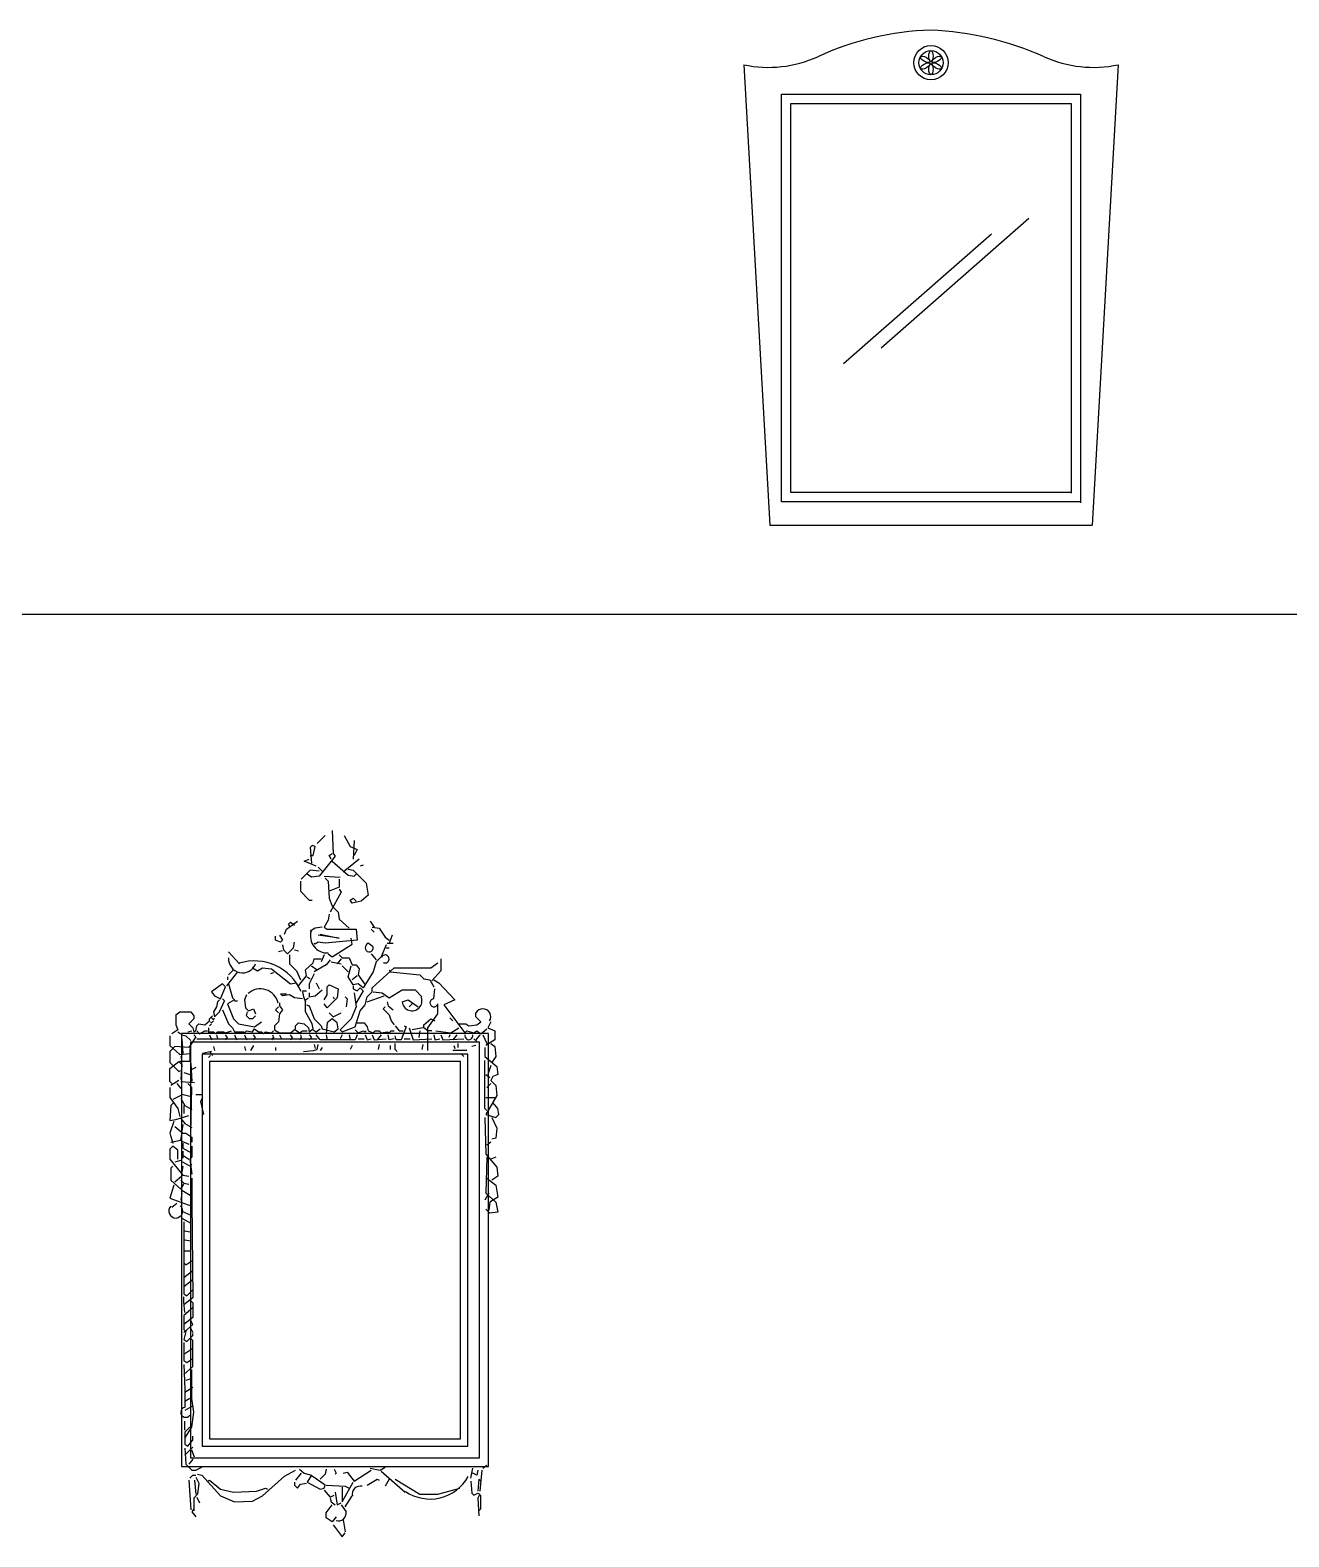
# Model space of a CAD drawing. Header units: inches. Extents: x 10 to 52.5, y 12.6 to 37.4.
# Drawn here: x 22.956 to 25.646, y 31.274 to 34.497 of the extents above; entities that cross this region are included whole.
import ezdxf

# ---------------------------------------------------------------- set-up
doc = ezdxf.new("R2010")
doc.units = ezdxf.units.IN
doc.header["$MEASUREMENT"] = 0
doc.layers.add('02', color=2, linetype='Continuous')
doc.layers.add('1', color=1, linetype='Continuous')

msp = doc.modelspace()

# ---------------------------------------------------------------- linework, layer by layer
at = {"layer": '02'}
for p, q in [((24.481, 34.4227), (24.5363, 33.4377)), ((25.281, 34.4227), (25.2258, 33.4377)), ((24.7744, 33.8171), (25.0904, 34.0947)), ((24.6943, 33.7835), (25.0103, 34.0611)), ((24.5363, 33.4377), (25.2258, 33.4377)), ((23.5864, 32.7745), (23.5693, 32.7575)), ((23.6013, 32.7852), (23.6034, 32.7362)), ((23.6269, 32.7745), (23.6397, 32.7511)), ((23.5587, 32.7532), (23.5544, 32.749)), ((23.5544, 32.749), (23.5566, 32.7149)), ((23.5651, 32.7511), (23.5587, 32.7532)), ((23.5608, 32.7319), (23.5651, 32.7511)), ((23.6397, 32.7511), (23.6546, 32.7447)), ((23.6482, 32.7639), (23.6461, 32.7234)), ((23.6546, 32.7447), (23.6482, 32.7319)), ((23.5416, 32.7191), (23.5523, 32.7234)), ((23.5672, 32.7085), (23.5416, 32.7191)), ((23.5544, 32.7319), (23.5608, 32.7319)), ((23.5715, 32.7064), (23.5821, 32.6957)), ((23.6077, 32.7298), (23.5736, 32.6872)), ((23.5949, 32.7319), (23.6013, 32.7362)), ((23.5992, 32.7234), (23.5949, 32.7319)), ((23.6013, 32.7191), (23.6354, 32.6893)), ((23.6034, 32.7362), (23.6077, 32.7298)), ((23.6588, 32.7234), (23.6247, 32.6957)), ((23.6674, 32.7106), (23.661, 32.7085)), ((23.5331, 32.6765), (23.5331, 32.6552)), ((23.5544, 32.7), (23.5352, 32.6808)), ((23.5566, 32.6851), (23.548, 32.6914)), ((23.5736, 32.6978), (23.5544, 32.7)), ((23.5736, 32.6872), (23.5566, 32.6851)), ((23.5843, 32.6872), (23.6184, 32.6851)), ((23.5864, 32.6829), (23.5928, 32.6765)), ((23.5928, 32.6765), (23.5949, 32.6403)), ((23.6162, 32.6808), (23.6162, 32.6637)), ((23.6354, 32.7021), (23.6461, 32.7)), ((23.6354, 32.6893), (23.6482, 32.6872)), ((23.6461, 32.7), (23.6738, 32.6723)), ((23.6482, 32.6872), (23.6524, 32.6914)), ((23.5331, 32.6552), (23.5523, 32.636)), ((23.6162, 32.6637), (23.5949, 32.6552)), ((23.6205, 32.6531), (23.597, 32.6105)), ((23.6162, 32.6595), (23.6205, 32.6531)), ((23.678, 32.6467), (23.6631, 32.6339)), ((23.6738, 32.6723), (23.678, 32.6467)), ((23.5523, 32.636), (23.5587, 32.636)), ((23.5949, 32.6403), (23.6013, 32.6233)), ((23.6013, 32.6233), (23.6141, 32.6105)), ((23.6141, 32.6105), (23.6162, 32.5956)), ((23.6397, 32.636), (23.6461, 32.6403)), ((23.6439, 32.6296), (23.6397, 32.636)), ((23.6631, 32.6339), (23.6439, 32.6296)), ((23.6461, 32.6403), (23.6524, 32.6339)), ((23.5033, 32.5742), (23.5267, 32.5913)), ((23.5075, 32.5849), (23.5118, 32.5892)), ((23.5118, 32.5785), (23.5075, 32.5849)), ((23.5118, 32.5892), (23.5203, 32.5828)), ((23.58, 32.5785), (23.5651, 32.5764)), ((23.5928, 32.5934), (23.5843, 32.5785)), ((23.5843, 32.5785), (23.5907, 32.5742)), ((23.5949, 32.6062), (23.5928, 32.5934)), ((23.6162, 32.5956), (23.6375, 32.5764)), ((23.6823, 32.5913), (23.6908, 32.5785)), ((23.6865, 32.5785), (23.7015, 32.5764)), ((23.4798, 32.5508), (23.4798, 32.5593)), ((23.4905, 32.5465), (23.4798, 32.5508)), ((23.4884, 32.5615), (23.4948, 32.5508)), ((23.4948, 32.5508), (23.4905, 32.5465)), ((23.499, 32.5636), (23.5033, 32.5742)), ((23.5182, 32.5338), (23.5203, 32.5465)), ((23.5651, 32.5764), (23.5544, 32.57)), ((23.5715, 32.5465), (23.5651, 32.5423)), ((23.6162, 32.5551), (23.5715, 32.5615)), ((23.5864, 32.5444), (23.5715, 32.5465)), ((23.5757, 32.5636), (23.6162, 32.5551)), ((23.6546, 32.5508), (23.5864, 32.5444)), ((23.5907, 32.5742), (23.6524, 32.5742)), ((23.6439, 32.5423), (23.6418, 32.5551)), ((23.6524, 32.5742), (23.6546, 32.5508)), ((23.6844, 32.5742), (23.6908, 32.5679)), ((23.7015, 32.5764), (23.7142, 32.5572)), ((23.7142, 32.5572), (23.7228, 32.5508)), ((23.7292, 32.5615), (23.7228, 32.5444)), ((23.3797, 32.5252), (23.4031, 32.4997)), ((23.4948, 32.5274), (23.4862, 32.5252)), ((23.4948, 32.5402), (23.4969, 32.5295)), ((23.4969, 32.5295), (23.5054, 32.521)), ((23.5054, 32.521), (23.5182, 32.5338)), ((23.5097, 32.5188), (23.5097, 32.4997)), ((23.5203, 32.5295), (23.5289, 32.5274)), ((23.5651, 32.5423), (23.5629, 32.5444)), ((23.5843, 32.5188), (23.5779, 32.5039)), ((23.5928, 32.521), (23.6013, 32.5146)), ((23.6013, 32.5146), (23.6439, 32.5423)), ((23.6162, 32.5188), (23.6226, 32.5125)), ((23.678, 32.5444), (23.6738, 32.5402)), ((23.6865, 32.538), (23.678, 32.5444)), ((23.6844, 32.521), (23.6951, 32.5082)), ((23.7057, 32.5146), (23.6951, 32.5039)), ((23.7164, 32.5402), (23.7057, 32.5146)), ((23.7164, 32.5338), (23.7228, 32.5338)), ((23.7185, 32.5444), (23.7313, 32.5444)), ((23.3989, 32.4826), (23.3754, 32.4528)), ((23.3903, 32.4869), (23.3797, 32.4762)), ((23.433, 32.4933), (23.4308, 32.4911)), ((23.4308, 32.4911), (23.4415, 32.4847)), ((23.4415, 32.4847), (23.4521, 32.4911)), ((23.4521, 32.4911), (23.4713, 32.489)), ((23.4713, 32.489), (23.5118, 32.457)), ((23.5097, 32.4997), (23.5246, 32.4847)), ((23.5246, 32.4847), (23.5331, 32.4656)), ((23.5438, 32.4869), (23.5608, 32.5018)), ((23.5459, 32.4741), (23.5438, 32.4869)), ((23.5566, 32.4954), (23.5693, 32.4869)), ((23.5608, 32.5018), (23.5629, 32.5103)), ((23.5629, 32.5103), (23.5779, 32.5103)), ((23.5885, 32.4975), (23.5629, 32.4826)), ((23.597, 32.5082), (23.5885, 32.4975)), ((23.5992, 32.5039), (23.6205, 32.4997)), ((23.6205, 32.5103), (23.612, 32.4997)), ((23.6226, 32.5125), (23.6375, 32.5125)), ((23.6226, 32.4954), (23.6354, 32.4826)), ((23.6354, 32.472), (23.6418, 32.4954)), ((23.6375, 32.5125), (23.6439, 32.4975)), ((23.6439, 32.4975), (23.6524, 32.4975)), ((23.6524, 32.4975), (23.6588, 32.489)), ((23.6588, 32.489), (23.6567, 32.4762)), ((23.6887, 32.4826), (23.6674, 32.4485)), ((23.6865, 32.4485), (23.7334, 32.4911)), ((23.6951, 32.5039), (23.6887, 32.4826)), ((23.7228, 32.4869), (23.7249, 32.4826)), ((23.7249, 32.4826), (23.7888, 32.4762)), ((23.7334, 32.4911), (23.8123, 32.4911)), ((23.8123, 32.4911), (23.8272, 32.5018)), ((23.8336, 32.4847), (23.8144, 32.4634)), ((23.8336, 32.5103), (23.8336, 32.4847)), ((23.3669, 32.457), (23.3435, 32.44)), ((23.3626, 32.4251), (23.3733, 32.4507)), ((23.3733, 32.4507), (23.3669, 32.457)), ((23.3776, 32.472), (23.3776, 32.4656)), ((23.3797, 32.457), (23.3882, 32.4272)), ((23.4756, 32.4805), (23.4692, 32.4784)), ((23.5118, 32.457), (23.5246, 32.4592)), ((23.5289, 32.4528), (23.5459, 32.4741)), ((23.548, 32.472), (23.5544, 32.4677)), ((23.5629, 32.4784), (23.5523, 32.457)), ((23.5523, 32.457), (23.5523, 32.4464)), ((23.5672, 32.4592), (23.5736, 32.4464)), ((23.5907, 32.4507), (23.5949, 32.4549)), ((23.5907, 32.4336), (23.5907, 32.4507)), ((23.5949, 32.4549), (23.6141, 32.4464)), ((23.6461, 32.4549), (23.6354, 32.472)), ((23.6546, 32.4741), (23.6439, 32.4656)), ((23.6567, 32.457), (23.6461, 32.4549)), ((23.6461, 32.4528), (23.6461, 32.4464)), ((23.6546, 32.4421), (23.661, 32.4485)), ((23.6567, 32.4762), (23.6716, 32.4549)), ((23.6674, 32.4485), (23.6567, 32.457)), ((23.661, 32.4485), (23.6674, 32.4421)), ((23.6865, 32.44), (23.6865, 32.4485)), ((23.7888, 32.4762), (23.7973, 32.4677)), ((23.7973, 32.4677), (23.8101, 32.4656)), ((23.8101, 32.4656), (23.8187, 32.4507)), ((23.8187, 32.4656), (23.8293, 32.4592)), ((23.8293, 32.4592), (23.8634, 32.423)), ((23.3435, 32.44), (23.3499, 32.4315)), ((23.3499, 32.4315), (23.3626, 32.4251)), ((23.3563, 32.4187), (23.3541, 32.408)), ((23.3563, 32.4187), (23.3605, 32.423)), ((23.3605, 32.3974), (23.3712, 32.4208)), ((23.3712, 32.4208), (23.3669, 32.4251)), ((23.3733, 32.4208), (23.3733, 32.4208)), ((23.3925, 32.423), (23.3776, 32.4144)), ((23.3882, 32.4272), (23.3925, 32.423)), ((23.3925, 32.4208), (23.3989, 32.4208)), ((23.418, 32.4336), (23.4138, 32.423)), ((23.4138, 32.423), (23.4159, 32.4059)), ((23.4884, 32.4166), (23.4884, 32.4102)), ((23.4905, 32.4357), (23.5033, 32.4357)), ((23.4948, 32.4315), (23.4905, 32.4357)), ((23.5097, 32.4336), (23.4948, 32.4315)), ((23.5203, 32.4272), (23.5097, 32.4336)), ((23.5374, 32.4251), (23.5203, 32.4272)), ((23.5374, 32.4421), (23.5459, 32.4421)), ((23.5374, 32.44), (23.5395, 32.4293)), ((23.5395, 32.4293), (23.5438, 32.4187)), ((23.5438, 32.423), (23.5502, 32.4272)), ((23.5438, 32.3974), (23.5438, 32.4187)), ((23.5523, 32.4379), (23.5523, 32.4293)), ((23.5523, 32.4293), (23.5651, 32.4315)), ((23.5651, 32.4315), (23.58, 32.4443)), ((23.5843, 32.423), (23.5907, 32.4336)), ((23.612, 32.4272), (23.5907, 32.4059)), ((23.6034, 32.4293), (23.6056, 32.4251)), ((23.6098, 32.423), (23.6098, 32.423)), ((23.6141, 32.4464), (23.612, 32.4272)), ((23.6269, 32.4336), (23.6269, 32.4336)), ((23.629, 32.4293), (23.6333, 32.4251)), ((23.6333, 32.4251), (23.6311, 32.408)), ((23.6461, 32.4464), (23.6546, 32.4421)), ((23.6482, 32.4379), (23.6524, 32.408)), ((23.6674, 32.4421), (23.6524, 32.4166)), ((23.6716, 32.4123), (23.6759, 32.4293)), ((23.6759, 32.4293), (23.6865, 32.44)), ((23.6759, 32.4187), (23.7121, 32.4315)), ((23.6887, 32.44), (23.7079, 32.4379)), ((23.7079, 32.4379), (23.7228, 32.4272)), ((23.7185, 32.4187), (23.7185, 32.4187)), ((23.7185, 32.4187), (23.7206, 32.4102)), ((23.7228, 32.4272), (23.7505, 32.4443)), ((23.7228, 32.4251), (23.7228, 32.4251)), ((23.7505, 32.4443), (23.7782, 32.4443)), ((23.7505, 32.4187), (23.7633, 32.423)), ((23.7633, 32.423), (23.7846, 32.408)), ((23.7782, 32.4443), (23.7931, 32.4293)), ((23.8187, 32.4251), (23.8208, 32.4464)), ((23.8634, 32.423), (23.84, 32.4123)), ((23.2668, 32.391), (23.2753, 32.3974)), ((23.2668, 32.391), (23.2668, 32.3697)), ((23.2753, 32.3974), (23.2987, 32.3974)), ((23.2987, 32.3974), (23.3051, 32.3889)), ((23.3051, 32.3889), (23.3051, 32.3825)), ((23.3392, 32.3825), (23.3456, 32.3889)), ((23.3435, 32.3846), (23.3477, 32.3803)), ((23.3541, 32.408), (23.3477, 32.3974)), ((23.3477, 32.3974), (23.3499, 32.3867)), ((23.3477, 32.3803), (23.3499, 32.3846)), ((23.3499, 32.3867), (23.3605, 32.3974)), ((23.3669, 32.4016), (23.3797, 32.3718)), ((23.3776, 32.4144), (23.3903, 32.3825)), ((23.4159, 32.4059), (23.4223, 32.3995)), ((23.418, 32.3889), (23.4202, 32.3974)), ((23.4244, 32.3825), (23.418, 32.3889)), ((23.4223, 32.3995), (23.433, 32.4038)), ((23.4372, 32.3889), (23.4308, 32.3825)), ((23.433, 32.4038), (23.4372, 32.3931)), ((23.4798, 32.4016), (23.4862, 32.408)), ((23.4798, 32.4016), (23.4862, 32.3953)), ((23.4884, 32.3931), (23.4862, 32.3761)), ((23.4884, 32.4102), (23.4948, 32.4016)), ((23.4948, 32.4016), (23.4884, 32.3931)), ((23.5587, 32.3718), (23.5438, 32.3974)), ((23.5459, 32.4123), (23.5523, 32.4102)), ((23.5523, 32.4102), (23.5629, 32.3825)), ((23.5907, 32.4059), (23.5843, 32.4144)), ((23.5949, 32.3953), (23.6034, 32.3867)), ((23.6034, 32.3867), (23.6205, 32.3953)), ((23.6226, 32.3995), (23.6226, 32.3995)), ((23.6247, 32.4038), (23.6247, 32.4038)), ((23.6524, 32.408), (23.6418, 32.3825)), ((23.6503, 32.3654), (23.661, 32.3995)), ((23.661, 32.3995), (23.6716, 32.4123)), ((23.71, 32.4038), (23.7142, 32.408)), ((23.71, 32.4038), (23.7228, 32.391)), ((23.7164, 32.4123), (23.7164, 32.4123)), ((23.7185, 32.3974), (23.7185, 32.3974)), ((23.7206, 32.4102), (23.7313, 32.4016)), ((23.7228, 32.3995), (23.7228, 32.3995)), ((23.7228, 32.391), (23.727, 32.3782)), ((23.7718, 32.4144), (23.7654, 32.408)), ((23.8059, 32.3633), (23.8272, 32.3931)), ((23.8272, 32.3931), (23.8272, 32.4144)), ((23.84, 32.4123), (23.8847, 32.3526)), ((23.8528, 32.3846), (23.8591, 32.3782)), ((23.9082, 32.3867), (23.9082, 32.3953)), ((23.9188, 32.3761), (23.9082, 32.3867)), ((23.271, 32.359), (23.2582, 32.3505)), ((23.2668, 32.3697), (23.271, 32.359)), ((23.271, 32.3548), (23.2774, 32.3505)), ((23.2881, 32.3526), (23.2881, 32.3526)), ((23.2923, 32.3548), (23.3009, 32.3569)), ((23.3051, 32.3825), (23.2945, 32.3718)), ((23.2945, 32.3718), (23.303, 32.3633)), ((23.3009, 32.3761), (23.3009, 32.3761)), ((23.303, 32.3633), (23.3051, 32.3548)), ((23.3051, 32.3548), (23.3094, 32.3569)), ((23.3051, 32.3526), (23.3051, 32.3526)), ((23.3094, 32.3569), (23.3115, 32.3675)), ((23.3115, 32.3675), (23.3158, 32.3718)), ((23.3115, 32.3569), (23.3179, 32.3505)), ((23.3158, 32.3718), (23.3286, 32.3697)), ((23.3179, 32.3505), (23.3286, 32.3569)), ((23.3286, 32.3697), (23.3392, 32.3782)), ((23.3286, 32.3569), (23.3349, 32.3569)), ((23.3371, 32.3633), (23.3371, 32.3505)), ((23.3392, 32.3782), (23.3392, 32.3825)), ((23.3392, 32.3675), (23.3435, 32.3718)), ((23.3392, 32.3548), (23.3477, 32.3548)), ((23.3413, 32.3761), (23.3435, 32.3739)), ((23.3435, 32.3739), (23.3477, 32.3782)), ((23.3477, 32.3548), (23.352, 32.3505)), ((23.352, 32.3505), (23.3563, 32.3548)), ((23.3563, 32.3548), (23.369, 32.3548)), ((23.369, 32.3548), (23.3733, 32.3526)), ((23.3733, 32.3526), (23.3861, 32.3569)), ((23.3797, 32.3718), (23.3882, 32.3633)), ((23.3882, 32.3633), (23.3925, 32.3548)), ((23.3903, 32.3825), (23.401, 32.3718)), ((23.3925, 32.3548), (23.4117, 32.3548)), ((23.3925, 32.3526), (23.3925, 32.3526)), ((23.401, 32.3718), (23.4351, 32.3654)), ((23.4117, 32.3548), (23.4138, 32.3526)), ((23.4138, 32.3526), (23.418, 32.3569)), ((23.418, 32.3569), (23.4308, 32.3548)), ((23.4308, 32.3825), (23.4244, 32.3825)), ((23.4308, 32.3548), (23.4351, 32.3612)), ((23.433, 32.3526), (23.433, 32.3526)), ((23.4351, 32.3654), (23.45, 32.3761)), ((23.4351, 32.3612), (23.4436, 32.3548)), ((23.4436, 32.3548), (23.45, 32.3548)), ((23.45, 32.3548), (23.4543, 32.3505)), ((23.4543, 32.3505), (23.4585, 32.3548)), ((23.4585, 32.3548), (23.4713, 32.3526)), ((23.4713, 32.3526), (23.4756, 32.3569)), ((23.4862, 32.3761), (23.4777, 32.3675)), ((23.4777, 32.3675), (23.4777, 32.359)), ((23.4777, 32.359), (23.4884, 32.3526)), ((23.4884, 32.3526), (23.5118, 32.3526)), ((23.5118, 32.3526), (23.5225, 32.3612)), ((23.5225, 32.3675), (23.5289, 32.3739)), ((23.5225, 32.3612), (23.5225, 32.3675)), ((23.5225, 32.359), (23.531, 32.3526)), ((23.5289, 32.3739), (23.5416, 32.3718)), ((23.531, 32.3526), (23.5374, 32.3569)), ((23.5374, 32.3569), (23.548, 32.3569)), ((23.5416, 32.3718), (23.5502, 32.3633)), ((23.5502, 32.3633), (23.5523, 32.3548)), ((23.5523, 32.3548), (23.5608, 32.3612)), ((23.5523, 32.3526), (23.5523, 32.3526)), ((23.5608, 32.3612), (23.5587, 32.3718)), ((23.5608, 32.359), (23.5672, 32.3548)), ((23.5629, 32.3825), (23.5779, 32.3675)), ((23.5672, 32.3548), (23.5757, 32.3612)), ((23.5779, 32.3675), (23.58, 32.3612)), ((23.58, 32.3612), (23.6056, 32.3548)), ((23.5907, 32.3739), (23.5885, 32.3505)), ((23.6013, 32.3825), (23.5907, 32.3739)), ((23.612, 32.3739), (23.6013, 32.3825)), ((23.6056, 32.3548), (23.6141, 32.3612)), ((23.6056, 32.3526), (23.6056, 32.3526)), ((23.6141, 32.3612), (23.612, 32.3739)), ((23.6418, 32.3825), (23.6184, 32.359)), ((23.6184, 32.359), (23.6226, 32.3548)), ((23.6226, 32.3548), (23.6503, 32.3654)), ((23.6226, 32.3526), (23.6226, 32.3526)), ((23.6503, 32.359), (23.6567, 32.3526)), ((23.6546, 32.3739), (23.6695, 32.3739)), ((23.6567, 32.3526), (23.6674, 32.3569)), ((23.6674, 32.3569), (23.6716, 32.3548)), ((23.6695, 32.3739), (23.6759, 32.3654)), ((23.6716, 32.3548), (23.6738, 32.3569)), ((23.6759, 32.3654), (23.678, 32.3569)), ((23.678, 32.3569), (23.6887, 32.3526)), ((23.6887, 32.3526), (23.6929, 32.3569)), ((23.6929, 32.3569), (23.7015, 32.3569)), ((23.7015, 32.3569), (23.7057, 32.3526)), ((23.7057, 32.3526), (23.7185, 32.3548)), ((23.7185, 32.3548), (23.7228, 32.3526)), ((23.7228, 32.3526), (23.727, 32.3569)), ((23.727, 32.3782), (23.7334, 32.3697)), ((23.727, 32.3569), (23.7334, 32.3569)), ((23.7356, 32.3675), (23.7441, 32.3569)), ((23.7441, 32.3569), (23.7526, 32.3569)), ((23.759, 32.3654), (23.7483, 32.3377)), ((23.7547, 32.3675), (23.759, 32.3654)), ((23.7654, 32.3633), (23.7739, 32.3377)), ((23.7952, 32.3633), (23.7718, 32.359)), ((23.7888, 32.3569), (23.7867, 32.342)), ((23.7973, 32.3697), (23.8123, 32.3825)), ((23.7973, 32.3633), (23.7973, 32.3697)), ((23.8059, 32.3569), (23.7973, 32.3633)), ((23.8059, 32.3143), (23.8059, 32.3633)), ((23.8144, 32.3569), (23.8059, 32.3569)), ((23.8123, 32.3825), (23.8208, 32.3782)), ((23.8229, 32.3569), (23.8549, 32.3526)), ((23.8549, 32.3526), (23.8719, 32.3633)), ((23.8698, 32.3718), (23.8868, 32.3718)), ((23.8847, 32.3526), (23.889, 32.3569)), ((23.8868, 32.3718), (23.8932, 32.3675)), ((23.889, 32.3569), (23.9039, 32.3526)), ((23.8932, 32.3675), (23.9103, 32.3697)), ((23.9039, 32.3526), (23.9103, 32.3569)), ((23.9103, 32.3697), (23.9188, 32.3761)), ((23.9103, 32.3569), (23.9188, 32.3505)), ((23.9188, 32.3505), (23.9316, 32.3612)), ((23.9401, 32.3761), (23.9337, 32.3633)), ((23.9337, 32.3633), (23.9486, 32.3569)), ((23.9486, 32.3569), (23.9486, 32.3377)), ((23.254, 32.3462), (23.254, 32.3249)), ((23.254, 32.3249), (23.2753, 32.3058)), ((23.2646, 32.3228), (23.254, 32.3121)), ((23.2945, 32.3207), (23.2646, 32.3228)), ((23.935, 32.351), (23.2792, 32.351)), ((23.2792, 32.351), (23.2792, 31.4246)), ((23.2795, 32.3484), (23.2881, 32.3462)), ((23.2795, 32.3398), (23.2817, 32.3079)), ((23.2838, 32.3505), (23.2838, 32.3505)), ((23.2881, 32.3462), (23.2987, 32.3356)), ((23.3094, 32.3441), (23.2945, 32.3207)), ((23.9163, 32.3322), (23.298, 32.3322)), ((23.298, 32.3322), (23.298, 31.4434)), ((23.3051, 32.3484), (23.3094, 32.3441)), ((23.3115, 32.3398), (23.5693, 32.3398)), ((23.3392, 32.3484), (23.3435, 32.3377)), ((23.3477, 32.3228), (23.3499, 32.3143)), ((23.3541, 32.3484), (23.3563, 32.3398)), ((23.3776, 32.342), (23.3733, 32.3484)), ((23.3733, 32.3377), (23.3776, 32.342)), ((23.3925, 32.3484), (23.3967, 32.3377)), ((23.4138, 32.3484), (23.418, 32.3377)), ((23.4138, 32.3228), (23.4159, 32.3143)), ((23.433, 32.3249), (23.4266, 32.3143)), ((23.4372, 32.342), (23.433, 32.3484)), ((23.433, 32.3377), (23.4372, 32.342)), ((23.4756, 32.342), (23.4713, 32.3377)), ((23.4735, 32.3484), (23.4756, 32.342)), ((23.4798, 32.3207), (23.4798, 32.3143)), ((23.4884, 32.3484), (23.4926, 32.3398)), ((23.5161, 32.342), (23.5118, 32.3484)), ((23.5118, 32.3377), (23.5161, 32.342)), ((23.5352, 32.342), (23.531, 32.3377)), ((23.5331, 32.3484), (23.5352, 32.342)), ((23.5523, 32.3484), (23.5566, 32.342)), ((23.5566, 32.342), (23.5523, 32.3377)), ((23.5629, 32.3271), (23.5651, 32.3185)), ((23.5757, 32.3377), (23.5672, 32.3484)), ((23.5693, 32.3164), (23.5715, 32.3271)), ((23.6503, 32.3377), (23.5757, 32.3377)), ((23.58, 32.3207), (23.5757, 32.3143)), ((23.5885, 32.3484), (23.5907, 32.3377)), ((23.6226, 32.3484), (23.6184, 32.3398)), ((23.6375, 32.3484), (23.6397, 32.3377)), ((23.6439, 32.3249), (23.6397, 32.3164)), ((23.6546, 32.3484), (23.6503, 32.3377)), ((23.6567, 32.3398), (23.6695, 32.3398)), ((23.6716, 32.3484), (23.6759, 32.3377)), ((23.6759, 32.3377), (23.6844, 32.3398)), ((23.6865, 32.3484), (23.6908, 32.3377)), ((23.6908, 32.3377), (23.7164, 32.3398)), ((23.7057, 32.3484), (23.6972, 32.3377)), ((23.7015, 32.3271), (23.6993, 32.3164)), ((23.7228, 32.3377), (23.7206, 32.3484)), ((23.7334, 32.3398), (23.7228, 32.3377)), ((23.7249, 32.3249), (23.7249, 32.3164)), ((23.7377, 32.3377), (23.7356, 32.3462)), ((23.7356, 32.3164), (23.7356, 32.3292)), ((23.7483, 32.3377), (23.7377, 32.3377)), ((23.7547, 32.3398), (23.7675, 32.3398)), ((23.7739, 32.3377), (23.8144, 32.3398)), ((23.7952, 32.3271), (23.7931, 32.3164)), ((23.8187, 32.3484), (23.8208, 32.3377)), ((23.8208, 32.3377), (23.8314, 32.3398)), ((23.8336, 32.3484), (23.8378, 32.3377)), ((23.8378, 32.3377), (23.8826, 32.3398)), ((23.8528, 32.3484), (23.8506, 32.342)), ((23.8677, 32.3484), (23.8591, 32.3377)), ((23.8613, 32.3249), (23.8634, 32.3185)), ((23.8698, 32.3292), (23.8698, 32.3207)), ((23.9082, 32.3249), (23.8996, 32.3228)), ((23.9103, 32.3335), (23.9039, 32.3398)), ((23.9167, 32.3484), (23.9082, 32.3377)), ((23.9163, 31.4434), (23.9163, 32.3322)), ((23.9231, 32.3484), (23.9316, 32.3292)), ((23.9273, 32.3207), (23.9273, 32.3015)), ((23.9486, 32.3377), (23.9295, 32.3249)), ((23.935, 31.4246), (23.935, 32.351)), ((23.9401, 32.3292), (23.9486, 32.3228)), ((23.9486, 32.3228), (23.9508, 32.3015)), ((23.254, 32.3121), (23.254, 32.2887)), ((23.254, 32.2759), (23.2731, 32.2908)), ((23.254, 32.2887), (23.2731, 32.2695)), ((23.2731, 32.2908), (23.2795, 32.2844)), ((23.2753, 32.3058), (23.2966, 32.3079)), ((23.2966, 32.2908), (23.2753, 32.2908)), ((23.2774, 32.3015), (23.2795, 32.2908)), ((23.2966, 32.3185), (23.2966, 32.2908)), ((23.8909, 32.3068), (23.3233, 32.3068)), ((23.3233, 32.3068), (23.3233, 31.4687)), ((23.3435, 32.3121), (23.3243, 32.3079)), ((23.3413, 32.3036), (23.3371, 32.2994)), ((23.8753, 32.2912), (23.3389, 32.2912)), ((23.3389, 32.2912), (23.3389, 31.4843)), ((23.3392, 32.3121), (23.3456, 32.3036)), ((23.5395, 32.3121), (23.5608, 32.3143)), ((23.5608, 32.3143), (23.5693, 32.3164)), ((23.7398, 32.3121), (23.7356, 32.3164)), ((23.889, 32.3143), (23.8591, 32.3143)), ((23.8753, 31.4843), (23.8753, 32.2912)), ((23.8783, 32.3058), (23.8826, 32.3015)), ((23.8909, 31.4687), (23.8909, 32.3068)), ((23.9273, 32.3015), (23.9529, 32.2802)), ((23.9273, 32.2397), (23.9273, 32.293)), ((23.9508, 32.3015), (23.9422, 32.2887)), ((23.254, 32.2482), (23.254, 32.2759)), ((23.2731, 32.2695), (23.2774, 32.2717)), ((23.2795, 32.2844), (23.2774, 32.2525)), ((23.2838, 32.2674), (23.2966, 32.2631)), ((23.2987, 32.2866), (23.3009, 32.2482)), ((23.3094, 32.2781), (23.3009, 32.2738)), ((23.9295, 32.2631), (23.938, 32.2567)), ((23.9401, 32.2823), (23.9337, 32.2631)), ((23.9444, 32.2589), (23.9401, 32.2504)), ((23.955, 32.2631), (23.9444, 32.2589)), ((23.9529, 32.2802), (23.955, 32.2631)), ((23.2582, 32.244), (23.254, 32.2482)), ((23.254, 32.2354), (23.254, 32.2141)), ((23.2731, 32.2504), (23.2561, 32.2397)), ((23.2689, 32.244), (23.2774, 32.2333)), ((23.2774, 32.2482), (23.3072, 32.2461)), ((23.2795, 32.2205), (23.2795, 32.244)), ((23.3009, 32.2354), (23.2923, 32.244)), ((23.2987, 32.1374), (23.3009, 32.2354)), ((23.9273, 32.1907), (23.9273, 32.2397)), ((23.9401, 32.244), (23.9316, 32.2354)), ((23.9401, 32.2504), (23.9508, 32.2397)), ((23.9508, 32.2397), (23.9529, 32.2184)), ((23.254, 32.2141), (23.271, 32.1907)), ((23.2561, 32.1971), (23.254, 32.1651)), ((23.2625, 32.2035), (23.2561, 32.1971)), ((23.2774, 32.2184), (23.2604, 32.2099)), ((23.271, 32.1907), (23.2753, 32.1736)), ((23.2774, 32.212), (23.2859, 32.1971)), ((23.2966, 32.2163), (23.2795, 32.2205)), ((23.2838, 32.1971), (23.2838, 32.18)), ((23.2859, 32.1971), (23.3009, 32.1886)), ((23.3094, 32.2205), (23.3222, 32.2205)), ((23.3243, 32.2141), (23.32, 32.2056)), ((23.32, 32.2056), (23.3264, 32.1779)), ((23.9316, 32.1864), (23.9273, 32.1907)), ((23.9529, 32.2184), (23.9295, 32.1779)), ((23.9295, 32.2141), (23.9486, 32.2141)), ((23.955, 32.1907), (23.9444, 32.2035)), ((23.9572, 32.1779), (23.955, 32.1907)), ((23.254, 32.1651), (23.2668, 32.1672)), ((23.2625, 32.163), (23.254, 32.1374)), ((23.2668, 32.1672), (23.2945, 32.1758)), ((23.2774, 32.1694), (23.2859, 32.1587)), ((23.2859, 32.1587), (23.3009, 32.1502)), ((23.9273, 32.1715), (23.9295, 32.0927)), ((23.9295, 32.1779), (23.9508, 32.1715)), ((23.9422, 32.1715), (23.9529, 32.1481)), ((23.9508, 32.1715), (23.9572, 32.1779)), ((23.254, 32.1374), (23.2604, 32.1161)), ((23.2646, 32.1523), (23.2817, 32.1374)), ((23.2774, 32.1225), (23.2795, 32.1353)), ((23.2817, 32.1566), (23.2795, 32.1417)), ((23.2817, 32.1374), (23.2881, 32.1374)), ((23.2881, 32.1374), (23.3009, 32.1289)), ((23.3009, 32.1289), (23.3009, 32.1182)), ((23.9508, 32.1268), (23.9422, 32.1246)), ((23.9529, 32.1481), (23.9508, 32.1268)), ((23.2604, 32.1097), (23.254, 32.1033)), ((23.254, 32.1033), (23.254, 32.082)), ((23.2561, 32.1182), (23.2774, 32.1225)), ((23.271, 32.1012), (23.2604, 32.1097)), ((23.271, 32.082), (23.271, 32.1012)), ((23.2795, 32.1204), (23.2945, 32.114)), ((23.2817, 32.1161), (23.2817, 32.1055)), ((23.2817, 32.1055), (23.3009, 32.0948)), ((23.2817, 32.0991), (23.2817, 32.0841)), ((23.3009, 32.1097), (23.3009, 32.0863)), ((23.9401, 32.1182), (23.9316, 32.1118)), ((23.254, 32.082), (23.2817, 32.0479)), ((23.2604, 32.0671), (23.2561, 32.0628)), ((23.2561, 32.0628), (23.2561, 32.0373)), ((23.2795, 32.0799), (23.2646, 32.0756)), ((23.2817, 32.0671), (23.2795, 32.0543)), ((23.2817, 32.0905), (23.2945, 32.082)), ((23.2966, 32.0671), (23.2817, 32.0756)), ((23.3009, 32.0863), (23.2966, 32.082)), ((23.2966, 32.082), (23.3009, 32.05)), ((23.3009, 32.0714), (23.2966, 32.0671)), ((23.9295, 32.0927), (23.9529, 32.065)), ((23.9316, 32.0863), (23.9295, 32.0096)), ((23.9508, 32.0863), (23.9401, 32.082)), ((23.9529, 32.065), (23.955, 32.0458)), ((23.2561, 32.0373), (23.2774, 32.0181)), ((23.2795, 32.0458), (23.2646, 32.033)), ((23.2774, 32.0373), (23.2838, 32.0309)), ((23.2817, 32.0479), (23.2945, 32.0458)), ((23.2838, 32.0309), (23.2945, 32.0287)), ((23.3009, 32.0415), (23.3009, 31.9904)), ((23.9316, 32.0415), (23.9508, 32.0266)), ((23.955, 32.0458), (23.9422, 32.0373)), ((23.2625, 32.0266), (23.254, 31.9989)), ((23.254, 31.9989), (23.3009, 31.9819)), ((23.2774, 32.0181), (23.2838, 32.0287)), ((23.2795, 32.0096), (23.2774, 31.9946)), ((23.2795, 32.016), (23.3009, 32.0032)), ((23.9359, 32.0096), (23.9273, 31.9946)), ((23.9295, 32.0096), (23.9508, 31.9904)), ((23.955, 32.001), (23.938, 31.9904)), ((23.9508, 32.0266), (23.955, 32.001)), ((23.2582, 31.9797), (23.2689, 31.9883)), ((23.2795, 31.9712), (23.2987, 31.9627)), ((23.3009, 31.9904), (23.303, 31.7858)), ((23.938, 31.9669), (23.9295, 31.9755)), ((23.938, 31.9904), (23.9359, 31.9733)), ((23.955, 31.9691), (23.938, 31.9669)), ((23.9508, 31.9904), (23.955, 31.9691)), ((23.2795, 31.9563), (23.2987, 31.9456)), ((23.2838, 31.9478), (23.2838, 31.8348)), ((23.2859, 31.9286), (23.2966, 31.9265)), ((23.2859, 31.9094), (23.2987, 31.9073)), ((23.2859, 31.886), (23.2987, 31.886)), ((23.2838, 31.8604), (23.2881, 31.8561)), ((23.303, 31.8434), (23.2838, 31.8284)), ((23.2881, 31.8561), (23.3009, 31.8647)), ((23.2838, 31.8348), (23.2838, 31.8156)), ((23.303, 31.8242), (23.2838, 31.8093)), ((23.2838, 31.8156), (23.2838, 31.7943)), ((23.2838, 31.7943), (23.2902, 31.7901)), ((23.2838, 31.7773), (23.2838, 31.7879)), ((23.303, 31.7858), (23.2838, 31.7709)), ((23.2859, 31.7539), (23.2838, 31.7773)), ((23.2902, 31.7901), (23.303, 31.8029)), ((23.2987, 31.7794), (23.303, 31.7752)), ((23.303, 31.7752), (23.303, 31.7432)), ((23.303, 31.7645), (23.2838, 31.7475)), ((23.2838, 31.7475), (23.2838, 31.7347)), ((23.303, 31.7432), (23.2838, 31.7283)), ((23.2838, 31.7347), (23.2838, 31.7176)), ((23.2838, 31.7112), (23.303, 31.7283)), ((23.2838, 31.7176), (23.2881, 31.7134)), ((23.2881, 31.7134), (23.2838, 31.6963)), ((23.303, 31.7283), (23.2987, 31.7368)), ((23.2987, 31.7198), (23.303, 31.7112)), ((23.303, 31.7048), (23.303, 31.7091)), ((23.2838, 31.6963), (23.2902, 31.6921)), ((23.2838, 31.6899), (23.2838, 31.6707)), ((23.303, 31.6771), (23.2838, 31.6644)), ((23.2902, 31.6921), (23.303, 31.7048)), ((23.303, 31.6942), (23.2987, 31.6984)), ((23.303, 31.6388), (23.303, 31.6942)), ((23.2838, 31.6707), (23.2838, 31.6516)), ((23.2838, 31.6516), (23.2902, 31.6473)), ((23.2838, 31.643), (23.2859, 31.5898)), ((23.2902, 31.6473), (23.303, 31.6558)), ((23.2838, 31.6217), (23.303, 31.6388)), ((23.3009, 31.6132), (23.2881, 31.609)), ((23.3009, 31.5706), (23.3009, 31.6324)), ((23.303, 31.594), (23.2859, 31.5834)), ((23.2859, 31.5898), (23.2859, 31.5706)), ((23.2966, 31.5706), (23.2859, 31.5642)), ((23.2859, 31.5706), (23.2859, 31.5514)), ((23.3009, 31.5535), (23.2859, 31.545)), ((23.3051, 31.5408), (23.3009, 31.5706)), ((23.2859, 31.5088), (23.2859, 31.5216)), ((23.3009, 31.5088), (23.3051, 31.5408)), ((23.2859, 31.4854), (23.3009, 31.5088)), ((23.2859, 31.5024), (23.2859, 31.5088)), ((23.2966, 31.5088), (23.2859, 31.4981)), ((23.2859, 31.4981), (23.2859, 31.4726)), ((23.303, 31.4811), (23.303, 31.4896)), ((23.3389, 31.4843), (23.8753, 31.4843)), ((23.2859, 31.4726), (23.2923, 31.4683)), ((23.303, 31.4662), (23.2859, 31.4491)), ((23.2859, 31.4641), (23.2881, 31.43)), ((23.2923, 31.4683), (23.303, 31.4811)), ((23.3072, 31.4449), (23.3009, 31.4598)), ((23.3233, 31.4687), (23.8909, 31.4687)), ((23.2792, 31.4246), (23.935, 31.4246)), ((23.2881, 31.43), (23.3009, 31.4172)), ((23.303, 31.4406), (23.2945, 31.43)), ((23.298, 31.4434), (23.9163, 31.4434)), ((23.3094, 31.4172), (23.3222, 31.4236)), ((23.531, 31.4193), (23.5416, 31.4108)), ((23.5885, 31.4193), (23.5864, 31.4086)), ((23.6056, 31.4193), (23.6098, 31.4108)), ((23.6823, 31.4214), (23.7036, 31.4172)), ((23.7036, 31.4172), (23.7142, 31.4236)), ((23.8975, 31.4001), (23.9018, 31.4214)), ((23.9231, 31.4214), (23.9316, 31.4278)), ((23.2945, 31.3959), (23.2987, 31.3319)), ((23.303, 31.4065), (23.2966, 31.4001)), ((23.3009, 31.4172), (23.3094, 31.4172)), ((23.303, 31.4065), (23.3094, 31.4065)), ((23.3072, 31.3959), (23.3094, 31.366)), ((23.3094, 31.4023), (23.3158, 31.3895)), ((23.3136, 31.4086), (23.3222, 31.4065)), ((23.3158, 31.3895), (23.3136, 31.366)), ((23.3222, 31.4065), (23.3626, 31.3618)), ((23.3349, 31.3937), (23.3392, 31.3959)), ((23.3392, 31.3959), (23.3626, 31.3767)), ((23.4521, 31.3618), (23.499, 31.4044)), ((23.499, 31.4044), (23.5225, 31.4172)), ((23.5203, 31.3916), (23.5203, 31.3852)), ((23.5203, 31.3852), (23.5267, 31.3788)), ((23.5352, 31.4108), (23.5225, 31.3959)), ((23.5267, 31.3788), (23.5331, 31.3873)), ((23.5331, 31.3873), (23.5459, 31.3895)), ((23.5416, 31.4108), (23.5566, 31.4065)), ((23.5566, 31.4065), (23.548, 31.3916)), ((23.548, 31.3916), (23.5757, 31.3767)), ((23.5864, 31.3852), (23.5587, 31.4044)), ((23.5864, 31.4086), (23.5757, 31.398)), ((23.5843, 31.3788), (23.5864, 31.3852)), ((23.5885, 31.3852), (23.629, 31.3831)), ((23.6098, 31.4108), (23.6077, 31.4086)), ((23.6226, 31.349), (23.6461, 31.3916)), ((23.6247, 31.4108), (23.6333, 31.4129)), ((23.6333, 31.4129), (23.6482, 31.3937)), ((23.6482, 31.3937), (23.6844, 31.4172)), ((23.6759, 31.3852), (23.6972, 31.398)), ((23.6972, 31.398), (23.7015, 31.3959)), ((23.7057, 31.415), (23.7228, 31.4001)), ((23.7228, 31.398), (23.7142, 31.3831)), ((23.7228, 31.4001), (23.7569, 31.3703)), ((23.7356, 31.398), (23.7888, 31.366)), ((23.8975, 31.3937), (23.8996, 31.3682)), ((23.9103, 31.4065), (23.9018, 31.4108)), ((23.9124, 31.4172), (23.9103, 31.4065)), ((23.9145, 31.398), (23.9124, 31.3724)), ((23.9188, 31.3937), (23.9145, 31.398)), ((23.9209, 31.4172), (23.9167, 31.3724)), ((23.3136, 31.366), (23.3051, 31.3575)), ((23.3051, 31.3575), (23.3051, 31.3298)), ((23.3115, 31.3596), (23.3179, 31.3469)), ((23.3626, 31.3767), (23.3903, 31.3703)), ((23.3626, 31.3618), (23.3925, 31.349)), ((23.3903, 31.3703), (23.4394, 31.3724)), ((23.4308, 31.3511), (23.4521, 31.3618)), ((23.4394, 31.3724), (23.4585, 31.3788)), ((23.4585, 31.3788), (23.4628, 31.3767)), ((23.5757, 31.3767), (23.5843, 31.3788)), ((23.5843, 31.3746), (23.597, 31.3596)), ((23.597, 31.3596), (23.6056, 31.3639)), ((23.597, 31.3575), (23.5992, 31.349)), ((23.6077, 31.3703), (23.612, 31.3426)), ((23.6226, 31.3809), (23.6226, 31.349)), ((23.629, 31.3831), (23.6375, 31.3788)), ((23.629, 31.3383), (23.6439, 31.3618)), ((23.7888, 31.366), (23.8272, 31.366)), ((23.8272, 31.366), (23.8741, 31.3788)), ((23.8996, 31.3682), (23.9039, 31.3639)), ((23.9039, 31.3639), (23.9124, 31.3682)), ((23.9124, 31.3682), (23.9167, 31.366)), ((23.9167, 31.366), (23.9124, 31.3575)), ((23.9124, 31.3575), (23.9145, 31.3192)), ((23.9188, 31.3341), (23.9188, 31.3639)), ((23.3051, 31.3341), (23.3009, 31.3277)), ((23.3009, 31.3277), (23.3094, 31.317)), ((23.3925, 31.349), (23.4308, 31.3511)), ((23.5885, 31.3255), (23.6013, 31.3426)), ((23.5885, 31.3149), (23.5885, 31.3255)), ((23.5992, 31.349), (23.6077, 31.3426)), ((23.612, 31.3426), (23.6205, 31.3469)), ((23.6205, 31.3426), (23.6311, 31.3277)), ((23.9145, 31.3298), (23.9188, 31.3341)), ((23.6013, 31.3064), (23.5885, 31.3149)), ((23.6098, 31.317), (23.6013, 31.3064)), ((23.6034, 31.3), (23.6226, 31.2744)), ((23.6247, 31.3106), (23.629, 31.2851)), ((23.6226, 31.2744), (23.629, 31.2829))]:
    msp.add_line(p, q, dxfattribs=at)
for points in [[(25.2006, 33.4877), (24.5614, 33.4877), (24.5614, 34.3601), (25.2006, 34.3601), (25.2006, 33.4857)], [(25.1806, 33.5077), (24.5814, 33.5077), (24.5814, 34.3401), (25.1806, 34.3401), (25.1806, 33.5062)]]:
    msp.add_lwpolyline(points, dxfattribs=at)
for radius in [0.0366, 0.0258]:
    msp.add_circle((24.881, 34.4271), radius, dxfattribs=at)
for centre, radius, start, end in [((24.899, 33.8775), 0.6195, 91.6903, 114.8109), ((24.8493, 33.8188), 0.6786, 66.2161, 87.3509), ((24.534, 34.6716), 0.2545, 257.9852, 294.3776), ((25.228, 34.6716), 0.2545, 245.6224, 282.0148), ((23.5907, 32.5593), 0.0362, 163.6105, 273.1798), ((23.6801, 32.5338), 0.00852, 135, 33.6901), ((23.7142, 32.5103), 0.00852, 239.0362, 153.4349), ((23.4095, 32.5103), 0.0298, 175.9144, 338.9625), ((23.4351, 32.3974), 0.1087, 23.6294, 107.354), ((23.4479, 32.408), 0.0384, 11.8887, 132.8789), ((23.7718, 32.4208), 0.0213, 185.7106, 21.8014), ((23.8187, 32.4166), 0.00852, 90, 345.9638), ((23.9231, 32.3867), 0.017, 327.9946, 150.2551), ((23.8932, 32.3462), 0.00852, 165.9638, 14.0362), ((23.2668, 31.9712), 0.0149, 135, 50.1944), ((23.2881, 31.5408), 0.0107, 101.3099, 326.3099), ((23.8101, 31.4491), 0.0938, 235.9541, 330.7086), ((23.661, 31.366), 0.017, 75.9638, 194.0362), ((23.6141, 31.3255), 0.017, 254.0546, 7.125)]:
    msp.add_arc(centre, radius, start, end, dxfattribs=at)
for centre, major_axis in [((24.881, 34.4411), (0, -0.0113)), ((24.8689, 34.4341), (0.00981, -0.00567)), ((24.8689, 34.4201), (0.00981, 0.00567)), ((24.881, 34.413), (0, 0.0113)), ((24.8932, 34.4201), (-0.00981, 0.00567)), ((24.8932, 34.4341), (-0.00981, -0.00567))]:
    msp.add_ellipse(centre, major_axis=major_axis, ratio=0.404354, dxfattribs=at)
at = {"layer": '1'}
msp.add_line((10.3636, 33.248), (30.6898, 33.248), dxfattribs=at)

doc.saveas('drawing.dxf')
